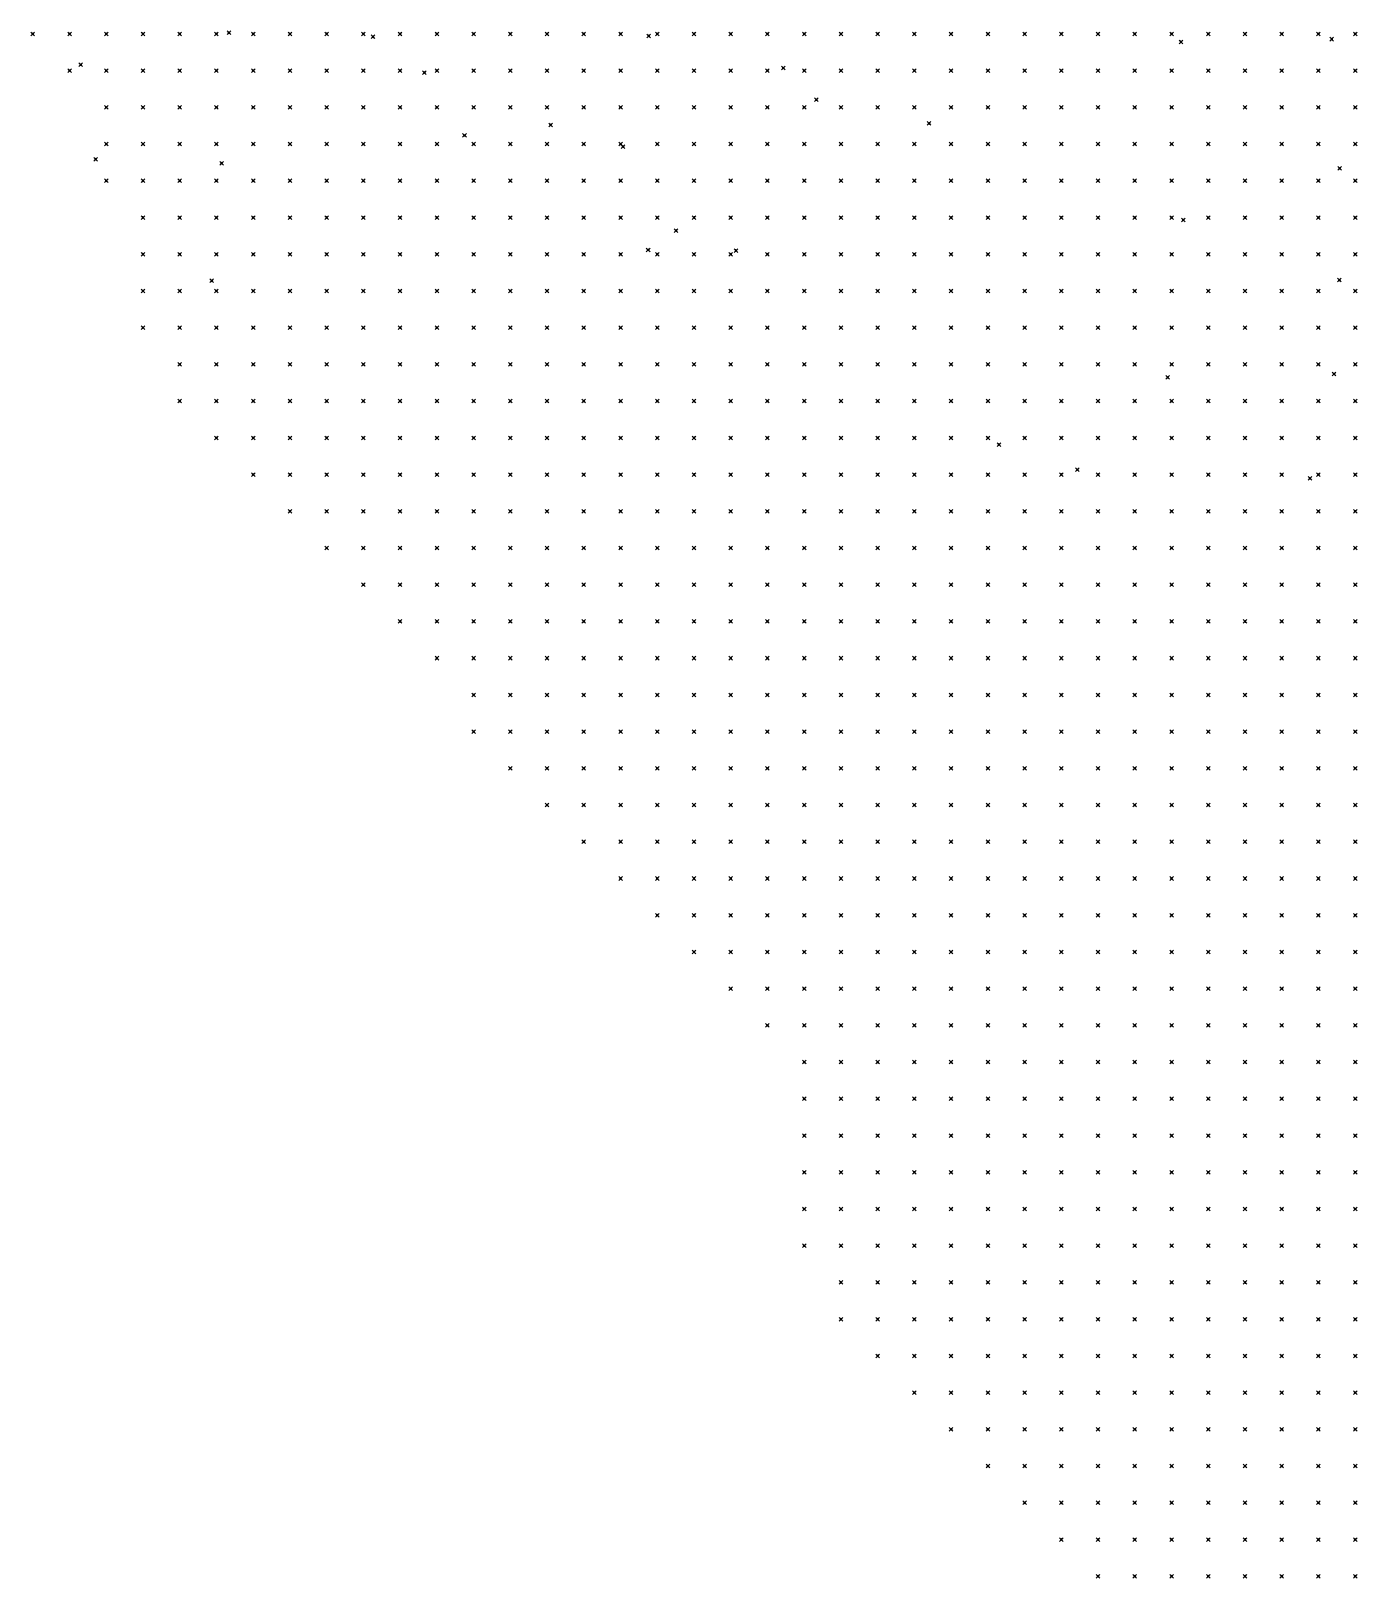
# Model space of a CAD drawing. Header units: metres. Extents: x 441556 to 446409, y 432338 to 461058.
# Drawn here: x 442166.8 to 442275.1, y 458734.5 to 458860.9 of the extents above; entities that cross this region are included whole.
import ezdxf

# ---------------------------------------------------------------- set-up
doc = ezdxf.new("R2010")
doc.units = ezdxf.units.M
doc.header["$MEASUREMENT"] = 0
doc.header["$PDMODE"] = 35
doc.header["$PDSIZE"] = 0.15
doc.layers.add('DTM-NOK-RevN_LIDAR_co_lidar', color=91, linetype='Continuous', lineweight=0)
doc.layers.add('DTM-NOK-RevN_RTK', color=32, linetype='Continuous', lineweight=0)

msp = doc.modelspace()

# ---------------------------------------------------------------- linework, layer by layer
at = {"layer": 'DTM-NOK-RevN_LIDAR_co_lidar'}
for p in [(442166.964, 458860.644, 490.675), (442169.963, 458860.644, 489.7), (442172.963, 458860.644, 488.772), (442175.962, 458860.644, 487.732), (442178.961, 458860.644, 486.709), (442181.961, 458860.644, 485.98), (442184.96, 458860.644, 485.426), (442187.959, 458860.644, 484.778), (442190.959, 458860.644, 484.05), (442193.958, 458860.644, 483.243), (442196.957, 458860.644, 482.464), (442199.957, 458860.644, 481.896), (442202.956, 458860.644, 481.449), (442205.955, 458860.644, 480.731), (442208.955, 458860.644, 479.644), (442211.954, 458860.644, 478.543), (442214.953, 458860.644, 477.329), (442217.953, 458860.644, 475.903), (442220.952, 458860.644, 474.432), (442223.951, 458860.644, 472.891), (442226.951, 458860.644, 471.165), (442229.95, 458860.644, 469.385), (442232.949, 458860.644, 467.656), (442235.949, 458860.644, 466.058), (442238.948, 458860.644, 464.572), (442241.947, 458860.644, 463.133), (442244.947, 458860.644, 461.676), (442247.946, 458860.644, 459.662), (442250.945, 458860.644, 457.375), (442253.945, 458860.644, 456.191), (442256.944, 458860.644, 455.752), (442259.944, 458860.644, 454.251), (442262.943, 458860.644, 452.052), (442265.942, 458860.644, 450.023), (442268.942, 458860.644, 448.154), (442271.941, 458860.644, 446.335), (442274.94, 458860.644, 444.358), (442169.963, 458857.645, 489.992), (442172.963, 458857.645, 489.006), (442175.962, 458857.645, 487.941), (442178.961, 458857.645, 486.973), (442181.961, 458857.645, 486.245), (442184.96, 458857.645, 485.6), (442187.959, 458857.645, 484.918), (442190.959, 458857.645, 484.243), (442193.958, 458857.645, 483.378), (442196.957, 458857.645, 482.529), (442199.957, 458857.645, 481.919), (442202.956, 458857.645, 481.416), (442205.955, 458857.645, 480.538), (442208.955, 458857.645, 479.402), (442211.954, 458857.645, 478.284), (442214.953, 458857.645, 477.005), (442217.953, 458857.645, 475.587), (442220.952, 458857.645, 473.991), (442223.951, 458857.645, 472.375), (442226.951, 458857.645, 470.409), (442229.95, 458857.645, 468.421), (442232.949, 458857.645, 466.587), (442235.949, 458857.645, 464.889), (442238.948, 458857.645, 463.419), (442241.947, 458857.645, 461.977), (442244.947, 458857.645, 460.557), (442247.946, 458857.645, 458.938), (442250.945, 458857.645, 457.056), (442253.945, 458857.645, 455.868), (442256.944, 458857.645, 455.278), (442259.944, 458857.645, 453.601), (442262.943, 458857.645, 451.511), (442265.942, 458857.645, 449.57), (442268.942, 458857.645, 447.673), (442271.941, 458857.645, 445.957), (442274.94, 458857.645, 444.169), (442172.963, 458854.646, 489.236), (442175.962, 458854.646, 488.259), (442178.961, 458854.646, 487.349), (442181.961, 458854.646, 486.594), (442184.96, 458854.646, 485.891), (442187.959, 458854.646, 485.2), (442190.959, 458854.646, 484.535), (442193.958, 458854.646, 483.698), (442196.957, 458854.646, 482.742), (442199.957, 458854.646, 481.953), (442202.956, 458854.646, 481.377), (442205.955, 458854.646, 480.419), (442208.955, 458854.646, 479.283), (442211.954, 458854.646, 478.148), (442214.953, 458854.646, 476.748), (442217.953, 458854.646, 475.282), (442220.952, 458854.646, 473.528), (442223.951, 458854.646, 471.705), (442226.951, 458854.646, 469.71), (442229.95, 458854.646, 467.625), (442232.949, 458854.646, 465.601), (442235.949, 458854.646, 463.786), (442238.948, 458854.646, 462.212), (442241.947, 458854.646, 460.783), (442244.947, 458854.646, 459.434), (442247.946, 458854.646, 458.075), (442250.945, 458854.646, 456.5), (442253.945, 458854.646, 455.268), (442256.944, 458854.646, 454.419), (442259.944, 458854.646, 452.575), (442262.943, 458854.646, 450.738), (442265.942, 458854.646, 448.972), (442268.942, 458854.646, 447.333), (442271.941, 458854.646, 445.746), (442274.94, 458854.646, 443.964), (442172.963, 458851.646, 489.639), (442175.962, 458851.646, 488.72), (442178.961, 458851.646, 487.828), (442181.961, 458851.646, 486.992), (442184.96, 458851.646, 486.247), (442187.959, 458851.646, 485.593), (442190.959, 458851.646, 484.924), (442193.958, 458851.646, 484.056), (442196.957, 458851.646, 482.913), (442199.957, 458851.646, 481.951), (442202.956, 458851.646, 481.151), (442205.955, 458851.646, 480.077), (442208.955, 458851.646, 479.105), (442211.954, 458851.646, 477.893), (442214.953, 458851.646, 476.403), (442217.953, 458851.646, 474.861), (442220.952, 458851.646, 472.951), (442223.951, 458851.646, 471.04), (442226.951, 458851.646, 469.052), (442229.95, 458851.646, 467.022), (442232.949, 458851.646, 464.75), (442235.949, 458851.646, 462.769), (442238.948, 458851.646, 461.101), (442241.947, 458851.646, 459.68), (442244.947, 458851.646, 458.405), (442247.946, 458851.646, 457.071), (442250.945, 458851.646, 455.576), (442253.945, 458851.646, 454.376), (442256.944, 458851.646, 453.335), (442259.944, 458851.646, 451.508), (442262.943, 458851.646, 450.01), (442265.942, 458851.646, 448.49), (442268.942, 458851.646, 447.121), (442271.941, 458851.646, 445.564), (442274.94, 458851.646, 443.733), (442172.963, 458848.647, 490.022), (442175.962, 458848.647, 489.102), (442178.961, 458848.647, 488.261), (442181.961, 458848.647, 487.416), (442184.96, 458848.647, 486.629), (442187.959, 458848.647, 485.977), (442190.959, 458848.647, 485.112), (442193.958, 458848.647, 483.798), (442196.957, 458848.647, 482.364), (442199.957, 458848.647, 481.34), (442202.956, 458848.647, 480.204), (442205.955, 458848.647, 478.884), (442208.955, 458848.647, 478.284), (442211.954, 458848.647, 477.412), (442214.953, 458848.647, 475.654), (442217.953, 458848.647, 473.997), (442220.952, 458848.647, 471.991), (442223.951, 458848.647, 470.19), (442226.951, 458848.647, 468.304), (442229.95, 458848.647, 466.258), (442232.949, 458848.647, 463.988), (442235.949, 458848.647, 461.811), (442238.948, 458848.647, 460.01), (442241.947, 458848.647, 458.624), (442244.947, 458848.647, 457.384), (442247.946, 458848.647, 456.137), (442250.945, 458848.647, 454.799), (442253.945, 458848.647, 453.626), (442256.944, 458848.647, 452.657), (442259.944, 458848.647, 451.127), (442262.943, 458848.647, 449.661), (442265.942, 458848.647, 448.257), (442268.942, 458848.647, 446.862), (442271.941, 458848.647, 445.307), (442274.94, 458848.647, 443.512), (442175.962, 458845.648, 489.729), (442178.961, 458845.648, 488.727), (442181.961, 458845.648, 487.753), (442184.96, 458845.648, 486.944), (442187.959, 458845.648, 486.142), (442190.959, 458845.648, 484.791), (442193.958, 458845.648, 482.531), (442196.957, 458845.648, 480.622), (442199.957, 458845.648, 479.474), (442202.956, 458845.648, 478.047), (442205.955, 458845.648, 476.581), (442208.955, 458845.648, 476.293), (442211.954, 458845.648, 476.057), (442214.953, 458845.648, 474.076), (442217.953, 458845.648, 472.56), (442220.952, 458845.648, 470.856), (442223.951, 458845.648, 469.164), (442226.951, 458845.648, 467.453), (442229.95, 458845.648, 465.312), (442232.949, 458845.648, 463), (442235.949, 458845.648, 460.91), (442238.948, 458845.648, 459.133), (442241.947, 458845.648, 457.702), (442244.947, 458845.648, 456.465), (442247.946, 458845.648, 455.339), (442250.945, 458845.648, 454.178), (442253.945, 458845.648, 453.126), (442256.944, 458845.648, 452.28), (442259.944, 458845.648, 450.92), (442262.943, 458845.648, 449.456), (442265.942, 458845.648, 447.924), (442268.942, 458845.648, 446.49), (442271.941, 458845.648, 444.888), (442274.94, 458845.648, 443.093), (442175.962, 458842.648, 490.29), (442178.961, 458842.648, 489.178), (442181.961, 458842.648, 488.097), (442184.96, 458842.648, 487.002), (442187.959, 458842.648, 485.703), (442190.959, 458842.648, 483.805), (442193.958, 458842.648, 480.972), (442196.957, 458842.648, 478.579), (442199.957, 458842.648, 476.758), (442202.956, 458842.648, 475.475), (442205.955, 458842.648, 474.019), (442208.955, 458842.648, 473.694), (442211.954, 458842.648, 473.316), (442214.953, 458842.648, 472.179), (442217.953, 458842.648, 470.825), (442220.952, 458842.648, 469.31), (442223.951, 458842.648, 467.901), (442226.951, 458842.648, 466.412), (442229.95, 458842.648, 464.422), (442232.949, 458842.648, 462.237), (442235.949, 458842.648, 460.217), (442238.948, 458842.648, 458.383), (442241.947, 458842.648, 456.849), (442244.947, 458842.648, 455.664), (442247.946, 458842.648, 454.65), (442250.945, 458842.648, 453.593), (442253.945, 458842.648, 452.654), (442256.944, 458842.648, 451.814), (442259.944, 458842.648, 450.521), (442262.943, 458842.648, 449.151), (442265.942, 458842.648, 447.628), (442268.942, 458842.648, 446.044), (442271.941, 458842.648, 444.304), (442274.94, 458842.648, 442.73), (442175.962, 458839.649, 490.562), (442178.961, 458839.649, 489.363), (442181.961, 458839.649, 488.064), (442184.96, 458839.649, 486.065), (442187.959, 458839.649, 483.759), (442190.959, 458839.649, 481.69), (442193.958, 458839.649, 479.433), (442196.957, 458839.649, 477.016), (442199.957, 458839.649, 474.572), (442202.956, 458839.649, 472.849), (442205.955, 458839.649, 471.776), (442208.955, 458839.649, 470.911), (442211.954, 458839.649, 470.236), (442214.953, 458839.649, 470.187), (442217.953, 458839.649, 468.509), (442220.952, 458839.649, 467.239), (442223.951, 458839.649, 466.353), (442226.951, 458839.649, 465.158), (442229.95, 458839.649, 463.376), (442232.949, 458839.649, 461.397), (442235.949, 458839.649, 459.526), (442238.948, 458839.649, 457.876), (442241.947, 458839.649, 456.367), (442244.947, 458839.649, 455.147), (442247.946, 458839.649, 454.156), (442250.945, 458839.649, 453.068), (442253.945, 458839.649, 452.123), (442256.944, 458839.649, 451.34), (442259.944, 458839.649, 450.009), (442262.943, 458839.649, 448.616), (442265.942, 458839.649, 447.151), (442268.942, 458839.649, 445.683), (442271.941, 458839.649, 443.949), (442274.94, 458839.649, 442.412), (442175.962, 458836.65, 490.789), (442178.961, 458836.65, 489.603), (442181.961, 458836.65, 487.732), (442184.96, 458836.65, 484.786), (442187.959, 458836.65, 481.841), (442190.959, 458836.65, 479.562), (442193.958, 458836.65, 477.66), (442196.957, 458836.65, 475.425), (442199.957, 458836.65, 473.038), (442202.956, 458836.65, 470.99), (442205.955, 458836.65, 469.619), (442208.955, 458836.65, 468.65), (442211.954, 458836.65, 467.954), (442214.953, 458836.65, 467.408), (442217.953, 458836.65, 466.272), (442220.952, 458836.65, 464.941), (442223.951, 458836.65, 464.029), (442226.951, 458836.65, 463.432), (442229.95, 458836.65, 462.323), (442232.949, 458836.65, 460.673), (442235.949, 458836.65, 459.007), (442238.948, 458836.65, 457.521), (442241.947, 458836.65, 456.042), (442244.947, 458836.65, 454.655), (442247.946, 458836.65, 453.453), (442250.945, 458836.65, 452.314), (442253.945, 458836.65, 451.35), (442256.944, 458836.65, 450.504), (442259.944, 458836.65, 449.309), (442262.943, 458836.65, 448.043), (442265.942, 458836.65, 446.679), (442268.942, 458836.65, 445.16), (442271.941, 458836.65, 443.6), (442274.94, 458836.65, 442.189), (442178.961, 458833.65, 489.69), (442181.961, 458833.65, 487.016), (442184.96, 458833.65, 483.479), (442187.959, 458833.65, 480.41), (442190.959, 458833.65, 477.754), (442193.958, 458833.65, 475.362), (442196.957, 458833.65, 473.485), (442199.957, 458833.65, 471.48), (442202.956, 458833.65, 469.587), (442205.955, 458833.65, 467.782), (442208.955, 458833.65, 466.712), (442211.954, 458833.65, 465.667), (442214.953, 458833.65, 464.592), (442217.953, 458833.65, 463.747), (442220.952, 458833.65, 462.979), (442223.951, 458833.65, 461.915), (442226.951, 458833.65, 461.417), (442229.95, 458833.65, 460.793), (442232.949, 458833.65, 459.805), (442235.949, 458833.65, 458.612), (442238.948, 458833.65, 457.156), (442241.947, 458833.65, 455.624), (442244.947, 458833.65, 454.181), (442247.946, 458833.65, 452.584), (442250.945, 458833.65, 451.224), (442253.945, 458833.65, 450.55), (442256.944, 458833.65, 449.773), (442259.944, 458833.65, 448.534), (442262.943, 458833.65, 447.389), (442265.942, 458833.65, 446.099), (442268.942, 458833.65, 444.708), (442271.941, 458833.65, 443.32), (442274.94, 458833.65, 441.998), (442178.961, 458830.651, 489.41), (442181.961, 458830.651, 486.442), (442184.96, 458830.651, 483.132), (442187.959, 458830.651, 480.084), (442190.959, 458830.651, 477.361), (442193.958, 458830.651, 474.782), (442196.957, 458830.651, 472.314), (442199.957, 458830.651, 470.184), (442202.956, 458830.651, 468.076), (442205.955, 458830.651, 466.326), (442208.955, 458830.651, 464.847), (442211.954, 458830.651, 463.858), (442214.953, 458830.651, 462.7), (442217.953, 458830.651, 461.799), (442220.952, 458830.651, 460.742), (442223.951, 458830.651, 459.877), (442226.951, 458830.651, 459.326), (442229.95, 458830.651, 459.04), (442232.949, 458830.651, 458.703), (442235.949, 458830.651, 457.997), (442238.948, 458830.651, 456.874), (442241.947, 458830.651, 455.336), (442244.947, 458830.651, 453.315), (442247.946, 458830.651, 451.419), (442250.945, 458830.651, 450.49), (442253.945, 458830.651, 450.234), (442256.944, 458830.651, 449.485), (442259.944, 458830.651, 447.995), (442262.943, 458830.651, 446.719), (442265.942, 458830.651, 445.589), (442268.942, 458830.651, 444.367), (442271.941, 458830.651, 443.036), (442274.94, 458830.651, 441.796), (442181.961, 458827.652, 485.817), (442184.96, 458827.652, 482.444), (442187.959, 458827.652, 479.32), (442190.959, 458827.652, 476.388), (442193.958, 458827.652, 473.768), (442196.957, 458827.652, 471.356), (442199.957, 458827.652, 468.816), (442202.956, 458827.652, 466.86), (442205.955, 458827.652, 465.254), (442208.955, 458827.652, 463.672), (442211.954, 458827.652, 462.373), (442214.953, 458827.652, 460.904), (442217.953, 458827.652, 459.867), (442220.952, 458827.652, 458.737), (442223.951, 458827.652, 457.837), (442226.951, 458827.652, 457.215), (442229.95, 458827.652, 456.862), (442232.949, 458827.652, 456.696), (442235.949, 458827.652, 456.546), (442238.948, 458827.652, 455.986), (442241.947, 458827.652, 454.981), (442244.947, 458827.652, 453.303), (442247.946, 458827.652, 451.439), (442250.945, 458827.652, 450.425), (442253.945, 458827.652, 449.966), (442256.944, 458827.652, 448.997), (442259.944, 458827.652, 447.582), (442262.943, 458827.652, 446.307), (442265.942, 458827.652, 445.192), (442268.942, 458827.652, 443.908), (442271.941, 458827.652, 442.584), (442274.94, 458827.652, 441.46), (442184.96, 458824.652, 481.837), (442187.959, 458824.652, 478.448), (442190.959, 458824.652, 475.319), (442193.958, 458824.652, 472.826), (442196.957, 458824.652, 470.257), (442199.957, 458824.652, 467.871), (442202.956, 458824.652, 465.69), (442205.955, 458824.652, 463.895), (442208.955, 458824.652, 462.37), (442211.954, 458824.652, 461.072), (442214.953, 458824.652, 459.734), (442217.953, 458824.652, 458.456), (442220.952, 458824.652, 457.27), (442223.951, 458824.652, 456.266), (442226.951, 458824.652, 455.585), (442229.95, 458824.652, 455.017), (442232.949, 458824.652, 454.722), (442235.949, 458824.652, 454.615), (442238.948, 458824.652, 454.256), (442241.947, 458824.652, 453.563), (442244.947, 458824.652, 452.471), (442247.946, 458824.652, 450.817), (442250.945, 458824.652, 449.469), (442253.945, 458824.652, 448.82), (442256.944, 458824.652, 447.845), (442259.944, 458824.652, 446.715), (442262.943, 458824.652, 445.645), (442265.942, 458824.652, 444.36), (442268.942, 458824.652, 442.971), (442271.941, 458824.652, 441.593), (442274.94, 458824.652, 440.597), (442187.959, 458821.653, 477.547), (442190.959, 458821.653, 474.623), (442193.958, 458821.653, 471.92), (442196.957, 458821.653, 469.377), (442199.957, 458821.653, 466.991), (442202.956, 458821.653, 464.535), (442205.955, 458821.653, 462.604), (442208.955, 458821.653, 461.317), (442211.954, 458821.653, 460.122), (442214.953, 458821.653, 458.823), (442217.953, 458821.653, 457.664), (442220.952, 458821.653, 456.455), (442223.951, 458821.653, 455.369), (442226.951, 458821.653, 454.539), (442229.95, 458821.653, 453.752), (442232.949, 458821.653, 453.246), (442235.949, 458821.653, 452.891), (442238.948, 458821.653, 452.538), (442241.947, 458821.653, 452.108), (442244.947, 458821.653, 451.382), (442247.946, 458821.653, 450.273), (442250.945, 458821.653, 449.022), (442253.945, 458821.653, 447.832), (442256.944, 458821.653, 446.693), (442259.944, 458821.653, 445.605), (442262.943, 458821.653, 444.492), (442265.942, 458821.653, 443.242), (442268.942, 458821.653, 442.003), (442271.941, 458821.653, 440.679), (442274.94, 458821.653, 439.656), (442190.959, 458818.654, 474.326), (442193.958, 458818.654, 471.442), (442196.957, 458818.654, 468.831), (442199.957, 458818.654, 466.269), (442202.956, 458818.654, 463.694), (442205.955, 458818.654, 461.79), (442208.955, 458818.654, 460.225), (442211.954, 458818.654, 459.177), (442214.953, 458818.654, 458.008), (442217.953, 458818.654, 456.963), (442220.952, 458818.654, 455.913), (442223.951, 458818.654, 454.952), (442226.951, 458818.654, 454.027), (442229.95, 458818.654, 453.206), (442232.949, 458818.654, 452.471), (442235.949, 458818.654, 451.825), (442238.948, 458818.654, 451.116), (442241.947, 458818.654, 450.651), (442244.947, 458818.654, 450.096), (442247.946, 458818.654, 449.098), (442250.945, 458818.654, 448.01), (442253.945, 458818.654, 447.017), (442256.944, 458818.654, 446.027), (442259.944, 458818.654, 445.069), (442262.943, 458818.654, 444.007), (442265.942, 458818.654, 442.935), (442268.942, 458818.654, 441.69), (442271.941, 458818.654, 440.557), (442274.94, 458818.654, 439.365), (442193.958, 458815.654, 471.011), (442196.957, 458815.654, 468.042), (442199.957, 458815.654, 465.392), (442202.956, 458815.654, 463.307), (442205.955, 458815.654, 461.356), (442208.955, 458815.654, 459.513), (442211.954, 458815.654, 458.202), (442214.953, 458815.654, 457.274), (442217.953, 458815.654, 456.398), (442220.952, 458815.654, 455.507), (442223.951, 458815.654, 454.639), (442226.951, 458815.654, 453.741), (442229.95, 458815.654, 452.92), (442232.949, 458815.654, 452.207), (442235.949, 458815.654, 451.439), (442238.948, 458815.654, 450.511), (442241.947, 458815.654, 449.688), (442244.947, 458815.654, 448.792), (442247.946, 458815.654, 447.769), (442250.945, 458815.654, 446.897), (442253.945, 458815.654, 446.186), (442256.944, 458815.654, 445.463), (442259.944, 458815.654, 444.576), (442262.943, 458815.654, 443.656), (442265.942, 458815.654, 442.776), (442268.942, 458815.654, 441.562), (442271.941, 458815.654, 440.447), (442274.94, 458815.654, 439.544), (442196.957, 458812.655, 467.357), (442199.957, 458812.655, 464.773), (442202.956, 458812.655, 462.86), (442205.955, 458812.655, 460.968), (442208.955, 458812.655, 459.201), (442211.954, 458812.655, 458.025), (442214.953, 458812.655, 457.125), (442217.953, 458812.655, 456.251), (442220.952, 458812.655, 455.34), (442223.951, 458812.655, 454.483), (442226.951, 458812.655, 453.569), (442229.95, 458812.655, 452.741), (442232.949, 458812.655, 452.032), (442235.949, 458812.655, 451.235), (442238.948, 458812.655, 450.404), (442241.947, 458812.655, 449.52), (442244.947, 458812.655, 448.508), (442247.946, 458812.655, 447.519), (442250.945, 458812.655, 446.762), (442253.945, 458812.655, 446.172), (442256.944, 458812.655, 445.428), (442259.944, 458812.655, 444.383), (442262.943, 458812.655, 443.277), (442265.942, 458812.655, 442.141), (442268.942, 458812.655, 441.166), (442271.941, 458812.655, 439.804), (442274.94, 458812.655, 438.971), (442199.957, 458809.656, 464.753), (442202.956, 458809.656, 462.737), (442205.955, 458809.656, 461.091), (442208.955, 458809.656, 459.569), (442211.954, 458809.656, 458.52), (442214.953, 458809.656, 457.565), (442217.953, 458809.656, 456.521), (442220.952, 458809.656, 455.622), (442223.951, 458809.656, 454.773), (442226.951, 458809.656, 453.836), (442229.95, 458809.656, 452.883), (442232.949, 458809.656, 452.046), (442235.949, 458809.656, 451.213), (442238.948, 458809.656, 450.413), (442241.947, 458809.656, 449.552), (442244.947, 458809.656, 448.636), (442247.946, 458809.656, 447.748), (442250.945, 458809.656, 446.984), (442253.945, 458809.656, 446.313), (442256.944, 458809.656, 445.455), (442259.944, 458809.656, 444.353), (442262.943, 458809.656, 443.121), (442265.942, 458809.656, 441.803), (442268.942, 458809.656, 440.826), (442271.941, 458809.656, 439.617), (442274.94, 458809.656, 438.339), (442202.956, 458806.656, 463.342), (442205.955, 458806.656, 461.759), (442208.955, 458806.656, 460.48), (442211.954, 458806.656, 459.324), (442214.953, 458806.656, 458.243), (442217.953, 458806.656, 457.089), (442220.952, 458806.656, 456.094), (442223.951, 458806.656, 455.278), (442226.951, 458806.656, 454.46), (442229.95, 458806.656, 453.453), (442232.949, 458806.656, 452.492), (442235.949, 458806.656, 451.544), (442238.948, 458806.656, 450.663), (442241.947, 458806.656, 449.8), (442244.947, 458806.656, 448.857), (442247.946, 458806.656, 447.944), (442250.945, 458806.656, 447.151), (442253.945, 458806.656, 446.364), (442256.944, 458806.656, 445.463), (442259.944, 458806.656, 444.35), (442262.943, 458806.656, 442.972), (442265.942, 458806.656, 441.617), (442268.942, 458806.656, 440.541), (442271.941, 458806.656, 439.549), (442274.94, 458806.656, 438.411), (442202.956, 458803.657, 464.095), (442205.955, 458803.657, 462.578), (442208.955, 458803.657, 461.37), (442211.954, 458803.657, 460.13), (442214.953, 458803.657, 459.042), (442217.953, 458803.657, 457.898), (442220.952, 458803.657, 456.774), (442223.951, 458803.657, 455.883), (442226.951, 458803.657, 455.069), (442229.95, 458803.657, 454.086), (442232.949, 458803.657, 453.13), (442235.949, 458803.657, 452.233), (442238.948, 458803.657, 451.298), (442241.947, 458803.657, 450.324), (442244.947, 458803.657, 449.249), (442247.946, 458803.657, 448.24), (442250.945, 458803.657, 447.406), (442253.945, 458803.657, 446.491), (442256.944, 458803.657, 445.447), (442259.944, 458803.657, 444.339), (442262.943, 458803.657, 442.964), (442265.942, 458803.657, 441.685), (442268.942, 458803.657, 440.669), (442271.941, 458803.657, 439.581), (442274.94, 458803.657, 438.668), (442205.955, 458800.658, 463.337), (442208.955, 458800.658, 461.998), (442211.954, 458800.658, 460.808), (442214.953, 458800.658, 459.774), (442217.953, 458800.658, 458.607), (442220.952, 458800.658, 457.504), (442223.951, 458800.658, 456.465), (442226.951, 458800.658, 455.517), (442229.95, 458800.658, 454.569), (442232.949, 458800.658, 453.584), (442235.949, 458800.658, 452.73), (442238.948, 458800.658, 451.856), (442241.947, 458800.658, 450.843), (442244.947, 458800.658, 449.703), (442247.946, 458800.658, 448.63), (442250.945, 458800.658, 447.733), (442253.945, 458800.658, 446.746), (442256.944, 458800.658, 445.55), (442259.944, 458800.658, 444.361), (442262.943, 458800.658, 443.107), (442265.942, 458800.658, 441.933), (442268.942, 458800.658, 440.973), (442271.941, 458800.658, 439.894), (442274.94, 458800.658, 438.82), (442208.955, 458797.658, 462.538), (442211.954, 458797.658, 461.435), (442214.953, 458797.658, 460.32), (442217.953, 458797.658, 459.175), (442220.952, 458797.658, 458.09), (442223.951, 458797.658, 456.94), (442226.951, 458797.658, 455.966), (442229.95, 458797.658, 455.062), (442232.949, 458797.658, 454.001), (442235.949, 458797.658, 453.057), (442238.948, 458797.658, 452.171), (442241.947, 458797.658, 451.171), (442244.947, 458797.658, 450.028), (442247.946, 458797.658, 448.914), (442250.945, 458797.658, 447.961), (442253.945, 458797.658, 446.968), (442256.944, 458797.658, 445.757), (442259.944, 458797.658, 444.516), (442262.943, 458797.658, 443.324), (442265.942, 458797.658, 442.185), (442268.942, 458797.658, 441.229), (442271.941, 458797.658, 440.131), (442274.94, 458797.658, 438.824), (442211.954, 458794.659, 461.89), (442214.953, 458794.659, 460.727), (442217.953, 458794.659, 459.619), (442220.952, 458794.659, 458.551), (442223.951, 458794.659, 457.417), (442226.951, 458794.659, 456.455), (442229.95, 458794.659, 455.588), (442232.949, 458794.659, 454.506), (442235.949, 458794.659, 453.478), (442238.948, 458794.659, 452.407), (442241.947, 458794.659, 451.288), (442244.947, 458794.659, 450.21), (442247.946, 458794.659, 449.172), (442250.945, 458794.659, 448.164), (442253.945, 458794.659, 447.131), (442256.944, 458794.659, 445.966), (442259.944, 458794.659, 444.732), (442262.943, 458794.659, 443.652), (442265.942, 458794.659, 442.533), (442268.942, 458794.659, 441.423), (442271.941, 458794.659, 440.005), (442274.94, 458794.659, 438.169), (442214.953, 458791.66, 461.044), (442217.953, 458791.66, 459.907), (442220.952, 458791.66, 458.848), (442223.951, 458791.66, 457.886), (442226.951, 458791.66, 456.917), (442229.95, 458791.66, 456.027), (442232.949, 458791.66, 454.962), (442235.949, 458791.66, 453.895), (442238.948, 458791.66, 452.678), (442241.947, 458791.66, 451.461), (442244.947, 458791.66, 450.422), (442247.946, 458791.66, 449.431), (442250.945, 458791.66, 448.364), (442253.945, 458791.66, 447.29), (442256.944, 458791.66, 446.148), (442259.944, 458791.66, 444.861), (442262.943, 458791.66, 443.865), (442265.942, 458791.66, 442.769), (442268.942, 458791.66, 441.266), (442271.941, 458791.66, 439.344), (442274.94, 458791.66, 436.709), (442217.953, 458788.66, 460.195), (442220.952, 458788.66, 459.04), (442223.951, 458788.66, 458.184), (442226.951, 458788.66, 457.335), (442229.95, 458788.66, 456.444), (442232.949, 458788.66, 455.476), (442235.949, 458788.66, 454.456), (442238.948, 458788.66, 453.295), (442241.947, 458788.66, 452.087), (442244.947, 458788.66, 450.904), (442247.946, 458788.66, 449.733), (442250.945, 458788.66, 448.569), (442253.945, 458788.66, 447.436), (442256.944, 458788.66, 446.247), (442259.944, 458788.66, 444.859), (442262.943, 458788.66, 443.545), (442265.942, 458788.66, 442.22), (442268.942, 458788.66, 440.468), (442271.941, 458788.66, 438.298), (442274.94, 458788.66, 435.097), (442220.952, 458785.661, 459.505), (442223.951, 458785.661, 458.554), (442226.951, 458785.661, 457.825), (442229.95, 458785.661, 457.076), (442232.949, 458785.661, 456.239), (442235.949, 458785.661, 455.316), (442238.948, 458785.661, 454.269), (442241.947, 458785.661, 453.005), (442244.947, 458785.661, 451.711), (442247.946, 458785.661, 450.428), (442250.945, 458785.661, 449.003), (442253.945, 458785.661, 447.523), (442256.944, 458785.661, 445.974), (442259.944, 458785.661, 444.182), (442262.943, 458785.661, 442.455), (442265.942, 458785.661, 440.734), (442268.942, 458785.661, 439.032), (442271.941, 458785.661, 437.335), (442274.94, 458785.661, 434.353), (442223.951, 458782.662, 459.577), (442226.951, 458782.662, 458.853), (442229.95, 458782.662, 458.097), (442232.949, 458782.662, 457.238), (442235.949, 458782.662, 456.351), (442238.948, 458782.662, 455.188), (442241.947, 458782.662, 453.809), (442244.947, 458782.662, 452.368), (442247.946, 458782.662, 450.829), (442250.945, 458782.662, 449.057), (442253.945, 458782.662, 447.017), (442256.944, 458782.662, 444.72), (442259.944, 458782.662, 442.41), (442262.943, 458782.662, 440.778), (442265.942, 458782.662, 439.199), (442268.942, 458782.662, 437.758), (442271.941, 458782.662, 436.374), (442274.94, 458782.662, 435.108), (442226.951, 458779.662, 460.089), (442229.95, 458779.662, 459.197), (442232.949, 458779.662, 458.131), (442235.949, 458779.662, 457.068), (442238.948, 458779.662, 455.839), (442241.947, 458779.662, 454.127), (442244.947, 458779.662, 452.182), (442247.946, 458779.662, 450.173), (442250.945, 458779.662, 448.116), (442253.945, 458779.662, 445.932), (442256.944, 458779.662, 443.453), (442259.944, 458779.662, 441.167), (442262.943, 458779.662, 439.428), (442265.942, 458779.662, 438.159), (442268.942, 458779.662, 437.306), (442271.941, 458779.662, 436.674), (442274.94, 458779.662, 435.703), (442229.95, 458776.663, 460.758), (442232.949, 458776.663, 459.308), (442235.949, 458776.663, 457.724), (442238.948, 458776.663, 455.631), (442241.947, 458776.663, 453.231), (442244.947, 458776.663, 451.135), (442247.946, 458776.663, 449.074), (442250.945, 458776.663, 446.761), (442253.945, 458776.663, 444.536), (442256.944, 458776.663, 442.436), (442259.944, 458776.663, 440.491), (442262.943, 458776.663, 438.982), (442265.942, 458776.663, 438.299), (442268.942, 458776.663, 437.826), (442271.941, 458776.663, 437.207), (442274.94, 458776.663, 436.48), (442229.95, 458773.664, 462.605), (442232.949, 458773.664, 460.473), (442235.949, 458773.664, 457.672), (442238.948, 458773.664, 454.492), (442241.947, 458773.664, 451.792), (442244.947, 458773.664, 449.91), (442247.946, 458773.664, 447.883), (442250.945, 458773.664, 445.652), (442253.945, 458773.664, 443.772), (442256.944, 458773.664, 442.029), (442259.944, 458773.664, 440.662), (442262.943, 458773.664, 439.236), (442265.942, 458773.664, 438.7), (442268.942, 458773.664, 438.186), (442271.941, 458773.664, 437.27), (442274.94, 458773.664, 437.994), (442229.95, 458770.664, 464.221), (442232.949, 458770.664, 461.266), (442235.949, 458770.664, 457.468), (442238.948, 458770.664, 454.132), (442241.947, 458770.664, 451.453), (442244.947, 458770.664, 449.093), (442247.946, 458770.664, 446.951), (442250.945, 458770.664, 444.993), (442253.945, 458770.664, 443.3), (442256.944, 458770.664, 442.162), (442259.944, 458770.664, 441.43), (442262.943, 458770.664, 440.265), (442265.942, 458770.664, 439.267), (442268.942, 458770.664, 438.628), (442271.941, 458770.664, 438.403), (442274.94, 458770.664, 439.96), (442229.95, 458767.665, 465.668), (442232.949, 458767.665, 461.473), (442235.949, 458767.665, 457.016), (442238.948, 458767.665, 454.077), (442241.947, 458767.665, 451.726), (442244.947, 458767.665, 448.962), (442247.946, 458767.665, 446.617), (442250.945, 458767.665, 444.947), (442253.945, 458767.665, 443.401), (442256.944, 458767.665, 442.524), (442259.944, 458767.665, 442.161), (442262.943, 458767.665, 441.351), (442265.942, 458767.665, 439.802), (442268.942, 458767.665, 438.695), (442271.941, 458767.665, 440.041), (442274.94, 458767.665, 441.217), (442229.95, 458764.666, 465.073), (442232.949, 458764.666, 460.145), (442235.949, 458764.666, 455.357), (442238.948, 458764.666, 452.662), (442241.947, 458764.666, 450.291), (442244.947, 458764.666, 447.786), (442247.946, 458764.666, 445.903), (442250.945, 458764.666, 444.566), (442253.945, 458764.666, 443.538), (442256.944, 458764.666, 443.016), (442259.944, 458764.666, 442.446), (442262.943, 458764.666, 441.058), (442265.942, 458764.666, 440.074), (442268.942, 458764.666, 440.279), (442271.941, 458764.666, 441.818), (442274.94, 458764.666, 443.042), (442229.95, 458761.666, 462.127), (442232.949, 458761.666, 457.553), (442235.949, 458761.666, 454.103), (442238.948, 458761.666, 451.628), (442241.947, 458761.666, 449.288), (442244.947, 458761.666, 447.263), (442247.946, 458761.666, 445.73), (442250.945, 458761.666, 444.716), (442253.945, 458761.666, 443.936), (442256.944, 458761.666, 443.013), (442259.944, 458761.666, 441.642), (442262.943, 458761.666, 441.27), (442265.942, 458761.666, 442.251), (442268.942, 458761.666, 443.565), (442271.941, 458761.666, 444.692), (442274.94, 458761.666, 445.576), (442232.949, 458758.667, 454.905), (442235.949, 458758.667, 453.285), (442238.948, 458758.667, 451.102), (442241.947, 458758.667, 448.718), (442244.947, 458758.667, 446.891), (442247.946, 458758.667, 445.801), (442250.945, 458758.667, 445.006), (442253.945, 458758.667, 443.907), (442256.944, 458758.667, 442.637), (442259.944, 458758.667, 442.216), (442262.943, 458758.667, 443.326), (442265.942, 458758.667, 444.985), (442268.942, 458758.667, 446.513), (442271.941, 458758.667, 447.65), (442274.94, 458758.667, 448.546), (442232.949, 458755.667, 454.367), (442235.949, 458755.667, 452.587), (442238.948, 458755.667, 450.436), (442241.947, 458755.667, 448.383), (442244.947, 458755.667, 446.941), (442247.946, 458755.667, 445.845), (442250.945, 458755.667, 444.677), (442253.945, 458755.667, 443.686), (442256.944, 458755.667, 443.302), (442259.944, 458755.667, 443.73), (442262.943, 458755.667, 445.293), (442265.942, 458755.667, 447.313), (442268.942, 458755.667, 448.923), (442271.941, 458755.667, 450.049), (442274.94, 458755.667, 450.978), (442235.949, 458752.668, 452.136), (442238.948, 458752.668, 450.156), (442241.947, 458752.668, 448.375), (442244.947, 458752.668, 447.231), (442247.946, 458752.668, 446.134), (442250.945, 458752.668, 445.355), (442253.945, 458752.668, 445.295), (442256.944, 458752.668, 445.362), (442259.944, 458752.668, 446.395), (442262.943, 458752.668, 448.371), (442265.942, 458752.668, 450.157), (442268.942, 458752.668, 451.744), (442271.941, 458752.668, 452.81), (442274.94, 458752.668, 453.214), (442238.948, 458749.669, 450.17), (442241.947, 458749.669, 448.74), (442244.947, 458749.669, 447.48), (442247.946, 458749.669, 446.497), (442250.945, 458749.669, 446.463), (442253.945, 458749.669, 447.094), (442256.944, 458749.669, 447.663), (442259.944, 458749.669, 448.795), (442262.943, 458749.669, 450.544), (442265.942, 458749.669, 452.321), (442268.942, 458749.669, 454.143), (442271.941, 458749.669, 455.246), (442274.94, 458749.669, 455.474), (442241.947, 458746.669, 448.841), (442244.947, 458746.669, 447.873), (442247.946, 458746.669, 447.399), (442250.945, 458746.669, 447.622), (442253.945, 458746.669, 448.438), (442256.944, 458746.669, 449.404), (442259.944, 458746.669, 450.531), (442262.943, 458746.669, 452.203), (442265.942, 458746.669, 454.451), (442268.942, 458746.669, 456.197), (442271.941, 458746.669, 457.541), (442274.94, 458746.669, 458.077), (442244.947, 458743.67, 448.777), (442247.946, 458743.67, 448.866), (442250.945, 458743.67, 449.671), (442253.945, 458743.67, 450.74), (442256.944, 458743.67, 451.629), (442259.944, 458743.67, 452.343), (442262.943, 458743.67, 453.947), (442265.942, 458743.67, 456.292), (442268.942, 458743.67, 458.271), (442271.941, 458743.67, 459.834), (442274.94, 458743.67, 460.374), (442247.946, 458740.671, 451.05), (442250.945, 458740.671, 452.366), (442253.945, 458740.671, 453.53), (442256.944, 458740.671, 454.103), (442259.944, 458740.671, 454.236), (442262.943, 458740.671, 455.583), (442265.942, 458740.671, 457.923), (442268.942, 458740.671, 460.33), (442271.941, 458740.671, 461.901), (442274.94, 458740.671, 462.493), (442250.945, 458737.671, 455.224), (442253.945, 458737.671, 456.224), (442256.944, 458737.671, 456.869), (442259.944, 458737.671, 456.706), (442262.943, 458737.671, 457.402), (442265.942, 458737.671, 459.631), (442268.942, 458737.671, 462.028), (442271.941, 458737.671, 463.823), (442274.94, 458737.671, 464.676), (442253.945, 458734.672, 458.88), (442256.944, 458734.672, 459.664), (442259.944, 458734.672, 459.467), (442262.943, 458734.672, 459.454), (442265.942, 458734.672, 461.112), (442268.942, 458734.672, 463.508), (442271.941, 458734.672, 465.475), (442274.94, 458734.672, 466.411)]:
    msp.add_point(p, dxfattribs=at)
at = {"layer": 'DTM-NOK-RevN_RTK'}
for p in [(442182.973, 458860.736, 486.177), (442194.743, 458860.41, 483.386), (442217.252, 458860.485, 476.491), (442260.715, 458859.992, 453.147), (442273.021, 458860.214, 445.738), (442170.876, 458858.129, 490.208), (442198.941, 458857.488, 482.565), (442228.244, 458857.858, 467.866), (442230.943, 458855.269, 467.355), (442209.237, 458853.213, 479.533), (442240.147, 458853.331, 460.995), (442202.213, 458852.354, 481.991), (442172.094, 458850.408, 490.65), (442215.167, 458851.436, 476.477), (442182.374, 458850.084, 487.728), (442273.666, 458849.659, 444.615), (442260.904, 458845.45, 450.728), (442219.486, 458844.586, 471.058), (442217.21, 458843.007, 470.851), (442224.38, 458842.949, 467.649), (442181.578, 458840.479, 489.095), (442273.653, 458840.533, 443.474), (442273.221, 458832.868, 442.942), (442259.628, 458832.588, 448.299), (442245.853, 458827.103, 453.256), (442252.253, 458825.051, 449.575), (442271.243, 458824.341, 441.681)]:
    msp.add_point(p, dxfattribs=at)

doc.saveas('drawing.dxf')
